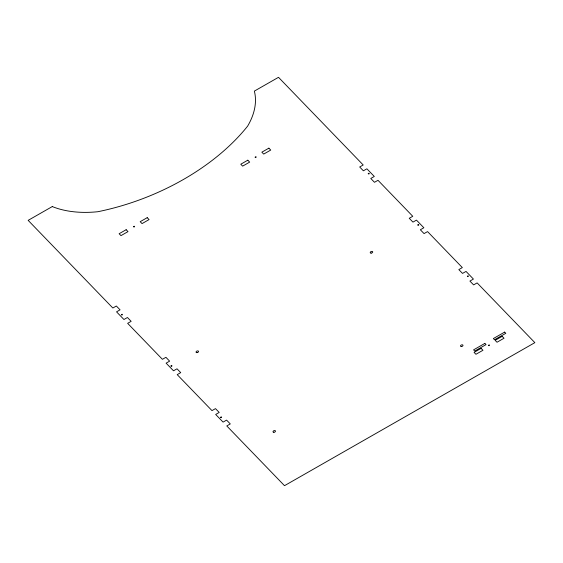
<?xml version="1.0" encoding="UTF-8"?>
<svg xmlns="http://www.w3.org/2000/svg" width="563" height="563" viewBox="0 0 563 563"><rect width="100%" height="100%" fill="white"/><g stroke="black" fill="none" stroke-linecap="round" stroke-linejoin="round"><path stroke-width="0.84" d="M133.501 226.664C134.402 228.142 135.226 225.109 133.501 226.664M121.404 314.682C122.305 316.16 123.128 313.127 121.404 314.682M170.969 365.985C171.87 367.463 172.693 364.43 170.969 365.985M255.166 157.154C256.066 158.625 256.89 155.592 255.166 157.154M220.541 417.289C221.442 418.759 222.265 415.726 220.541 417.289M368.244 173.65C369.145 175.128 369.968 172.095 368.244 173.65M417.809 224.954C418.71 226.432 419.534 223.391 417.809 224.954M467.374 276.257C468.275 277.728 469.099 274.695 467.374 276.257M488.459 345.316C489.36 346.794 490.183 343.754 488.459 345.316M52.289 206.565L28.15 220.358L112.846 308.017L116.358 306.012L120.06 309.84L116.548 311.846L123.944 319.51L127.456 317.497L131.158 321.332L127.646 323.338L162.411 359.321L165.923 357.315L169.625 361.143L166.113 363.149L173.51 370.806L177.021 368.8L180.723 372.629L177.211 374.634L211.984 410.624L215.495 408.618L219.19 412.447L215.678 414.452L223.082 422.109L226.593 420.104L230.288 423.932L226.776 425.938L284.498 485.686L534.85 342.642L477.128 282.9L473.617 284.906L469.915 281.078L473.427 279.072L466.03 271.415L462.519 273.421L458.817 269.593L462.329 267.587L427.563 231.597L424.052 233.603L420.35 229.774L423.862 227.769L416.465 220.112L412.953 222.118L409.252 218.289L412.763 216.283L377.998 180.294L374.486 182.306L370.785 178.471L374.296 176.465L366.893 168.809L363.381 170.814L359.687 166.986L363.198 164.98L278.502 77.314L254.356 91.107A92.473 56.553 -20.5 0 1 247.614 126.147A179.14 109.546 -20.5 0 1 97.863 211.716A92.473 56.553 -20.5 0 1 52.289 206.565M126.154 229.711L119.131 233.722L120.975 235.637L127.998 231.625L126.154 229.711M147.217 217.67L140.194 221.688L142.045 223.602L149.068 219.584L147.217 217.67M247.811 160.195L240.788 164.213L242.639 166.127L249.662 162.116L247.811 160.195M268.882 148.16L261.858 152.172L263.709 154.086L270.733 150.075L268.882 148.16M484.856 343.409L473.574 349.855L474.743 351.066L486.024 344.619L484.856 343.409M504.645 332.107L493.364 338.553L494.525 339.756L505.806 333.31L504.645 332.107M481.112 348.363L474.088 352.375L475.932 354.289L482.955 350.277L481.112 348.363M502.175 336.322L495.159 340.334L497.002 342.248L504.026 338.236L502.175 336.322M273.878 432.285A1.302 0.795 -20.5 0 0 275.469 430.962A1.302 0.795 -20.5 0 0 273.4 430.998A1.302 0.795 -20.5 0 0 273.878 432.285M371.101 253.125A1.302 0.795 -20.5 0 0 372.692 251.795A1.302 0.795 -20.5 0 0 370.623 251.83A1.302 0.795 -20.5 0 0 371.101 253.125M461.371 346.555A1.302 0.795 -20.5 0 0 462.962 345.225A1.302 0.795 -20.5 0 0 460.893 345.26A1.302 0.795 -20.5 0 0 461.371 346.555M196.923 352.642A1.302 0.795 -20.5 0 0 198.514 351.312A1.302 0.795 -20.5 0 0 196.445 351.347A1.302 0.795 -20.5 0 0 196.923 352.642"/></g></svg>
